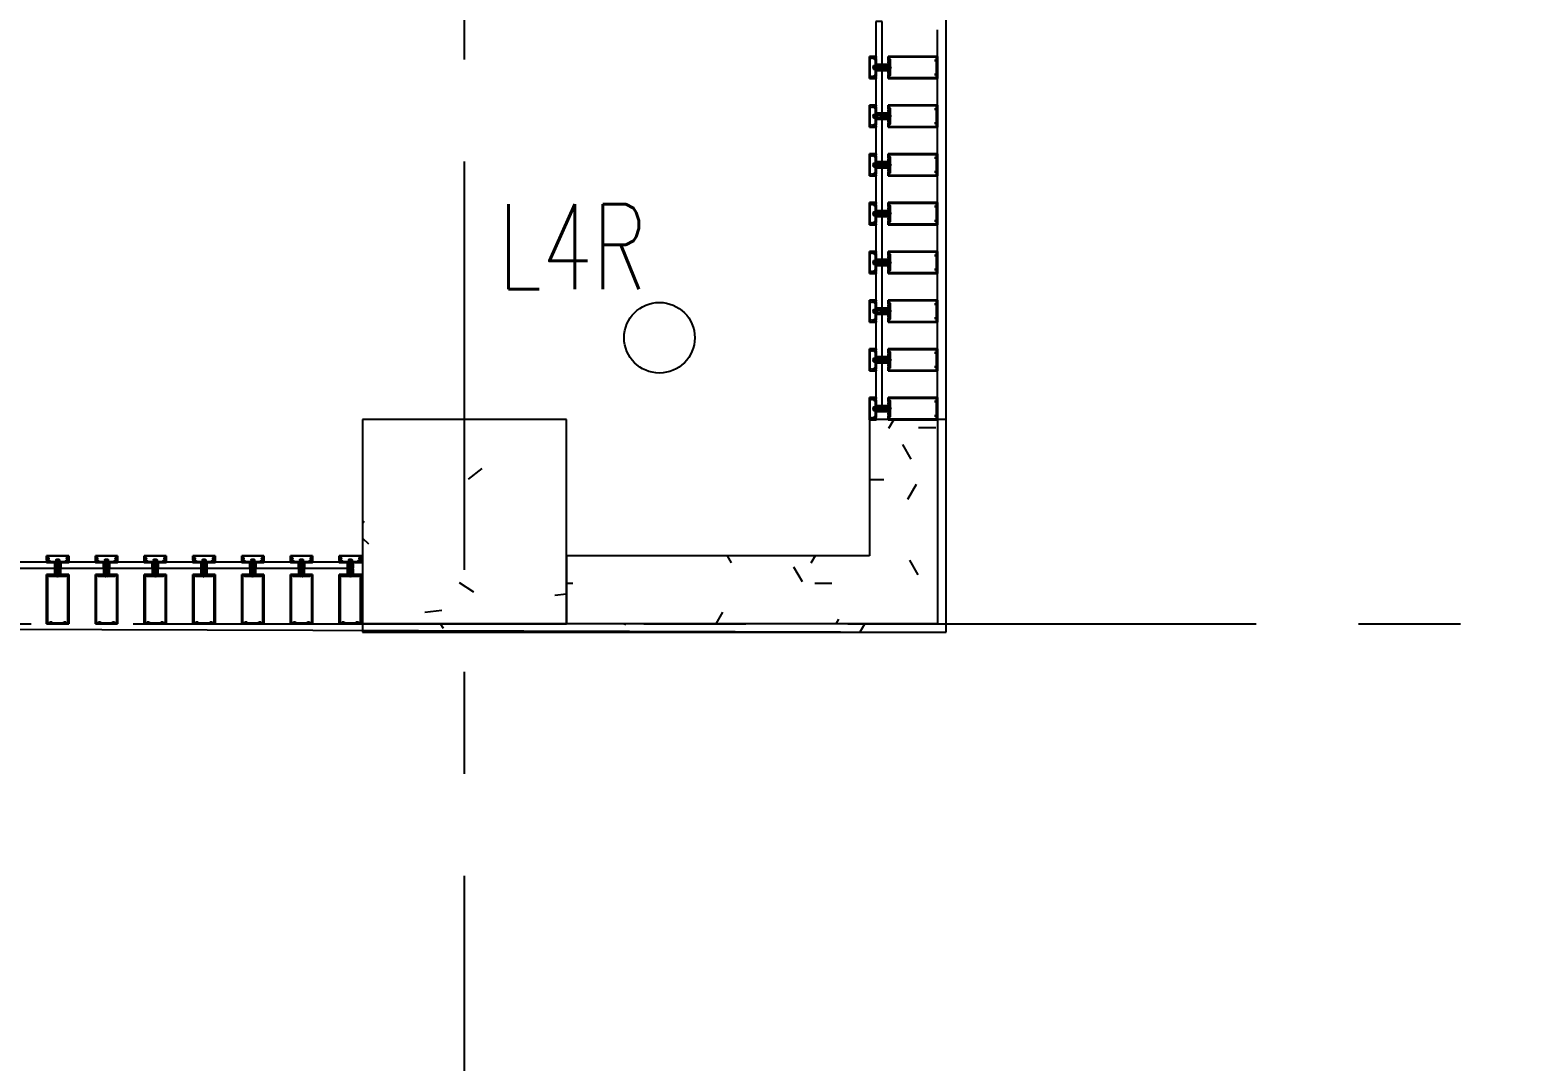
# Model space of a CAD drawing. Header units: millimetres. Extents: x -92759 to 184353, y -15225 to 86714.
# Drawn here: x -48011 to -43648, y 21455 to 24487 of the extents above; entities that cross this region are included whole.
import ezdxf

# ---------------------------------------------------------------- set-up
doc = ezdxf.new("R2010")
doc.units = ezdxf.units.MM
for name, pattern in [('HIDDEN', [0.375, 0.25, -0.125]), ('IDA - Grid Line', [2100, 1200, -300, 300, -300]), ('IDA - Hidden 2-1', [450, 300, -150])]:
    doc.linetypes.add(name, pattern=pattern)
for name, color, linetype in [('0-1', 9, 'Continuous'), ('A-_CLADMULN_E', 8, 'Continuous'), ('A-_CLADPANL_E', 8, 'Continuous'), ('A-_DETA----_ED', 8, 'Continuous'), ('A-_WALL----_E', 8, 'Continuous'), ('A-_WALL----_H', 8, 'Continuous'), ('A-_WALL----_H-1', 9, 'Continuous'), ('E-_LITG _ CKT -DB', 1, 'HIDDEN'), ('E-legend', 1, 'Continuous'), ('S-_COLN----_E', 8, 'Continuous')]:
    doc.layers.add(name, color=color, linetype=linetype)
for name, color, linetype, true_color in [('A-_DETA----_E-1', 7, 'IDA - Hidden 2-1', 0xa5a5a5), ('A-_DETA----_ED-1', 9, 'Continuous', 0x808080), ('S-_ANOTGRID_E-1', 9, 'IDA - Grid Line', 0x808080)]:
    doc.layers.add(name, color=color, linetype=linetype, true_color=true_color)
doc.styles.add('Simplex', font='simplex_.ttf', dxfattribs={"width": 0.7, "height": 450})
pattern_1 = [(0, (-11870.95, 40538.29), (609.6, 152.4), [50.292, -406.908, 50.292, -406.908, -2438.4]), (0, (-11870.95, 40538.29), (609.6, 152.4), [-914.4, 50.292, -864.108, 50.292, -406.908, -1066.8]), (0, (-11870.95, 40538.29), (609.6, 152.4), [-2286, 50.292, -254.508, 50.292, -711.708]), (120, (-11642.35, 40614.49), (-436.78227, 451.7291), [50.292, -406.908, 50.292, -406.908, -2438.4]), (120, (-11642.35, 40614.49), (-436.78227, 451.7291), [-914.4, 50.292, -864.108, 50.292, -406.908, -1066.8]), (120, (-11642.35, 40614.49), (-436.78227, 451.7291), [-2286, 50.292, -254.508, 50.292, -711.708]), (240, (-11566.15, 40919.29), (-172.81773, -604.1291), [50.292, -406.908, 50.292, -406.908, -2438.4]), (240, (-11566.15, 40919.29), (-172.81773, -604.1291), [-914.4, 50.292, -864.108, 50.292, -406.908, -1066.8]), (240, (-11566.15, 40919.29), (-172.81773, -604.1291), [-2286, 50.292, -254.508, 50.292, -711.708])]

# ---------------------------------------------------------------- blocks, each defined once
blk = doc.blocks.new('System Panel - Glazed Panel-9760398-BLK8_RHH_1ST STOREY PLAN')
at = {"layer": 'A-_CLADPANL_E'}
for p, q in [((62.9625, 18), (-62.9625, 18)), ((-62.9625, 18), (-62.9625, 0)), ((-62.9625, 0), (62.9625, 0)), ((62.9625, 0), (62.9625, 18))]:
    blk.add_line(p, q, dxfattribs=at)
blk = doc.blocks.new('Rectangular Mullion - 200L X 65D mm-6848285-BLK8_RHH_1ST STOREY PLAN')
at = {"layer": 'A-_DETA----_ED'}
for p, q in [((32.5, 163), (-32.5, 163)), ((-32.5, 163), (-32.5, 18)), ((-30, 160.5), (-25.1, 160.5)), ((-30, 20.5), (-30, 160.5)), ((-23.6, 158.9), (-23.6, 157.4)), ((-23.6, 157.4), (-17.7, 157.4)), ((-17.7, 157.4), (-17.7, 158.9)), ((-16.1, 160.5), (16.1, 160.5)), ((17.7, 158.9), (17.7, 157.4)), ((17.7, 157.4), (23.6, 157.4)), ((23.6, 157.4), (23.6, 158.9)), ((25.1, 160.5), (30, 160.5)), ((30, 160.5), (30, 20.5)), ((32.5, 18), (32.5, 163)), ((-32.5, 18), (-21, 18)), ((-24, 20.5), (-30, 20.5)), ((-24, 23.6), (-24, 20.5)), ((-4.1, 24.3), (-23.2, 24.3)), ((-20.2, 21.8), (-17.9, 21.8)), ((-17.1, 18), (-13.8, 18)), ((-13.1, 18.8), (-13.1, 21)), ((-12.3, 21.8), (-5.9, 21.8)), ((-10.5, 21.8), (-10.5, 19.9)), ((-9.7, 19.2), (-8, 19.2)), ((-8, 19.2), (-8, 2.5)), ((-8, -11.6), (-8, 0)), ((-7.7, 2.2), (-6.7, 2.2)), ((-6.7, 0.3), (-7.7, 0.3)), ((-6.4, 2), (-6.4, 0.6)), ((-5.4, 5.1), (-5.4, 20.3)), ((-3.5, 5.1), (-5.4, 5.1)), ((-5.1, 21), (-5.1, 18.8)), ((-4.3, 18), (-0.8, 18)), ((-2.6, 21.3), (-2.6, 22.8)), ((2.6, 21.3), (-2.6, 21.3)), ((-2.5, -1.3), (-1.1, 4.3)), ((-0.8, 18), (0, 18.8)), ((0, 18.8), (0.8, 18)), ((0.8, 18), (4.3, 18)), ((1.1, 4.3), (2.5, -1.3)), ((2.6, 22.8), (2.6, 21.3)), ((5.4, 5.1), (3.5, 5.1)), ((23.2, 24.3), (4.1, 24.3)), ((5.1, 18.8), (5.1, 21)), ((5.4, 20.3), (5.4, 5.1)), ((5.9, 21.8), (12.3, 21.8)), ((6.4, 0.6), (6.4, 2)), ((6.7, 2.2), (7.7, 2.2)), ((7.7, 0.3), (6.7, 0.3)), ((8, 19.2), (9.7, 19.2)), ((8, 2.5), (8, 19.2)), ((8, -11.6), (8, 0)), ((10.5, 19.9), (10.5, 21.8)), ((13.1, 21), (13.1, 18.8)), ((13.8, 18), (17.1, 18)), ((17.9, 21.8), (20.2, 21.8)), ((21, 18), (32.5, 18)), ((24, 20.5), (24, 23.6)), ((30, 20.5), (24, 20.5)), ((-32.5, -17.5), (-32.5, -22.2)), ((-32.5, -24.8), (-32.5, -37)), ((-32.5, -37), (32.5, -37)), ((-29.9, -17), (-32, -17)), ((-31.7, -23), (-30.7, -23)), ((-31.2, -25.3), (-30.5, -25.3)), ((-31.2, -35.7), (-31.2, -25.3)), ((-15.9, -35.7), (-31.2, -35.7)), ((-30.5, -23.2), (-31, -23.2)), ((-30.3, -25.5), (-27.6, -30.1)), ((-26.8, -20.8), (-29, -20.8)), ((-27.4, -23), (-24.5, -23)), ((-27.4, -26.4), (-27.4, -23)), ((-25.9, -29.1), (-27.4, -26.4)), ((-5.7, -17), (-25.9, -17)), ((-23, -19.5), (-8.3, -19.5)), ((-23, -21.5), (-23, -19.5)), ((0, -35.5), (-15.9, -35.7)), ((-8.3, -19.5), (-7.6, -20.2)), ((-6.9, -11.6), (-8, -11.6)), ((-0.4, -20.2), (-7.6, -20.2)), ((-6.9, -11.6), (-6.6, -12)), ((-6.6, -12), (-6.2, -11.6)), ((-6.2, -11.6), (-4.3, -11.6)), ((-5.3, -16.6), (-5.7, -17)), ((-5, -17), (-5.3, -16.6)), ((5, -17), (-5, -17)), ((-2.4, -0.9), (-4.9, -3.8)), ((-4.9, -3.8), (4.9, -3.8)), ((-4.9, -3.8), (-4.9, -11.6)), ((-4.3, -11.6), (-3.9, -12)), ((-3.9, -12), (-3.6, -11.6)), ((-3.6, -11.6), (-2.5, -11.6)), ((-2.5, -11.6), (-2.5, -1.1)), ((2.4, -0.9), (-2.4, -0.9)), ((-0.4, -20.2), (0, -19.8)), ((0, -19.8), (0.4, -20.2)), ((15.9, -35.7), (0, -35.5)), ((7.6, -20.2), (0.4, -20.2)), ((4.9, -3.8), (2.4, -0.9)), ((2.5, -1.3), (2.5, -11.6)), ((2.5, -11.6), (3.6, -11.6)), ((3.6, -11.6), (3.9, -12)), ((3.9, -12), (4.3, -11.6)), ((4.3, -11.6), (6.2, -11.6)), ((4.9, -3.8), (4.9, -11.6)), ((5.3, -16.6), (5, -17)), ((5.7, -17), (5.3, -16.6)), ((25.9, -17), (5.7, -17)), ((6.2, -11.6), (6.6, -12)), ((6.6, -12), (6.9, -11.6)), ((8, -11.6), (6.9, -11.6)), ((7.6, -20.2), (8.3, -19.5)), ((8.3, -19.5), (23, -19.5)), ((31.2, -35.7), (15.9, -35.7)), ((23, -19.5), (23, -21.5)), ((24.5, -23), (27.4, -23)), ((25.5, -19.5), (25.5, -19.3)), ((27.4, -26.4), (25.9, -29.1)), ((29, -20.8), (26.8, -20.8)), ((27.4, -23), (27.4, -26.4)), ((27.6, -30.1), (30.3, -25.5)), ((32, -17), (29.9, -17)), ((30.3, -19.3), (30.3, -19.5)), ((31, -23.2), (30.5, -23.2)), ((30.5, -25.3), (31.2, -25.3)), ((30.7, -23), (31.7, -23)), ((31.2, -25.3), (31.2, -35.7)), ((32.5, -22.2), (32.5, -17.5)), ((32.5, -37), (32.5, -24.8))]:
    blk.add_line(p, q, dxfattribs=at)
for centre, radius, start, end in [((-25.1, 158.9), 1.52, 0, 90), ((-16.1, 158.9), 1.52, 90, 180), ((16.1, 158.9), 1.52, 0, 90), ((25.1, 158.9), 1.52, 90, 180), ((-23.2, 23.6), 0.762, 90, 180), ((-20.2, 20.5), 1.27, 90, 180), ((-19.2, 20.3), 2.29, 180, 225.1897), ((-21, 18.4), 0.381, 270, 45.1897), ((-17.9, 20.5), 1.27, 0, 90), ((-17.1, 18.4), 0.381, 134.8103, 270), ((-18.9, 20.3), 2.29, 314.8103, 0), ((-13.8, 18.8), 0.762, 270, 0), ((-12.3, 21), 0.762, 90, 180), ((-9.7, 19.9), 0.762, 180, 270), ((-7.7, 2.5), 0.254, 180, 270), ((-7.7, 0), 0.254, 90, 180), ((-6.9, 20.3), 1.52, 360, 90), ((-6.7, 2), 0.254, 360, 90), ((-6.7, 0.6), 0.254, 270, 360), ((-5.9, 21), 0.762, 0, 90), ((-4.3, 18.8), 0.762, 180, 270), ((-4.1, 22.8), 1.52, 360, 90), ((0, 4), 3.63, 17.5064, 162.4936), ((0, 4), 1.09, 15, 165), ((4.1, 22.8), 1.52, 90, 180), ((4.3, 18.8), 0.762, 270, 0), ((5.9, 21), 0.762, 90, 180), ((6.9, 20.3), 1.52, 90, 180), ((6.7, 2), 0.254, 90, 180), ((6.7, 0.6), 0.254, 180, 270), ((7.7, 2.5), 0.254, 270, 0), ((7.7, 0), 0.254, 0, 90), ((9.7, 19.9), 0.762, 270, 0), ((12.3, 21), 0.762, 0, 90), ((13.8, 18.8), 0.762, 180, 270), ((17.9, 20.5), 1.27, 90, 180), ((18.9, 20.3), 2.29, 180, 225.1897), ((17.1, 18.4), 0.381, 270, 45.1897), ((20.2, 20.5), 1.27, 0, 90), ((21, 18.4), 0.381, 134.8103, 270), ((19.2, 20.3), 2.29, 314.8103, 0), ((23.2, 23.6), 0.762, 0, 90), ((-32, -17.5), 0.508, 90, 180), ((-31.7, -22.2), 0.762, 180, 270), ((-31, -24.8), 1.52, 90, 180), ((-30.7, -24.3), 1.27, 288.6629, 90), ((-30.5, -24.3), 1.02, 270, 90), ((-28, -19.3), 2.29, 134.8103, 180), ((-29, -19.5), 1.27, 180, 270), ((-29.9, -17.4), 0.381, 314.8103, 90), ((-26.8, -29.6), 1.02, 210, 30), ((-26.8, -19.5), 1.27, 270, 0), ((-25.9, -17.4), 0.381, 90, 225.1897), ((-27.8, -19.3), 2.29, 0, 45.1897), ((-24.5, -21.5), 1.52, 270, 0), ((24.5, -21.5), 1.52, 180, 270), ((27.8, -19.3), 2.29, 134.8103, 180), ((26.8, -19.5), 1.27, 180, 270), ((26.8, -29.6), 1.02, 150, 330), ((25.9, -17.4), 0.381, 314.8103, 90), ((29, -19.5), 1.27, 270, 0), ((29.9, -17.4), 0.381, 90, 225.1897), ((30.7, -24.3), 1.27, 90, 251.3371), ((30.5, -24.3), 1.02, 90, 270), ((28, -19.3), 2.29, 0, 45.1897), ((31, -24.8), 1.52, 360, 90), ((31.7, -22.2), 0.762, 270, 0), ((32, -17.5), 0.508, 0, 90)]:
    blk.add_arc(centre, radius, start, end, dxfattribs=at)
at = {"layer": 'A-_DETA----_ED-1'}
for p, q in [((0, 26.4), (-2.4, 24)), ((-2.4, 24), (-2.4, -0.9)), ((2.4, 24), (0, 26.4)), ((2.4, -0.9), (2.4, 24)), ((-8, -17), (-8, -11.6)), ((-6.3, -21.2), (-6.3, -20.2)), ((6.4, -21.2), (-6.3, -21.2)), ((-5.2, -24.7), (-5.2, -21.2)), ((-5.1, -24.8), (5.1, -24.8)), ((3.9, -25.6), (-3.9, -25.6)), ((-2.6, -24.7), (-2.6, -21.2)), ((-2.5, -11.6), (-2.5, -17)), ((2.5, -11.6), (2.5, -17)), ((2.6, -24.7), (2.6, -21.2)), ((5.2, -24.7), (5.2, -21.2)), ((6.4, -20.2), (6.4, -21.2)), ((8, -11.6), (8, -17))]:
    blk.add_line(p, q, dxfattribs=at)
for centre, radius, start, end in [((-3.9, -24.2), 1.38, 200.9416, 339.0732), ((0, -21.4), 4.19, 234.2873, 305.7127), ((3.9, -24.2), 1.38, 200.9416, 339.0732)]:
    blk.add_arc(centre, radius, start, end, dxfattribs=at)
blk = doc.blocks.new('Rectangular Mullion - IDA - Rectangular - 200mm - Center-9489472-BLK8_RHH_1ST STOREY PLAN')
at = {"layer": 'A-_CLADMULN_E'}
for p, q in [((-32.5, 18), (-32.5, 163)), ((-32.5, 163), (32.5, 163)), ((32.5, 163), (32.5, 18)), ((-8.6875, 18), (-32.5, 18)), ((-8.6875, -17), (-8.6875, 18)), ((32.5, 18), (8.6875, 18)), ((8.6875, 18), (8.6875, -17)), ((-32.5, -37), (-32.5, -17)), ((-32.5, -17), (-8.6875, -17)), ((32.5, -37), (-32.5, -37)), ((8.6875, -17), (32.5, -17)), ((32.5, -17), (32.5, -37))]:
    blk.add_line(p, q, dxfattribs=at)
blk = doc.blocks.new('Rectangular Mullion - IDA - Rectangular - 200mm - Center-9020775-BLK8_RHH_1ST STOREY PLAN')
at = {"layer": 'A-_CLADMULN_E'}
for p, q in [((-32.5, 18), (-32.5, 163)), ((-32.5, 163), (32.5, 163)), ((32.5, 163), (32.5, 18)), ((-8.6875, 18), (-32.5, 18)), ((-8.6875, -17), (-8.6875, 18)), ((32.5, 18), (8.6875, 18)), ((8.6875, 18), (8.6875, -17)), ((-32.5, -37), (-32.5, -17)), ((-32.5, -17), (-8.6875, -17)), ((32.5, -37), (-32.5, -37)), ((8.6875, -17), (32.5, -17)), ((32.5, -17), (32.5, -37))]:
    blk.add_line(p, q, dxfattribs=at)
blk = doc.blocks.new('System Panel - Glazed Panel-9489479-BLK8_RHH_1ST STOREY PLAN')
at = {"layer": 'A-_CLADPANL_E'}
for p, q in [((62.9625, 18), (-62.9625, 18)), ((-62.9625, 18), (-62.9625, 0)), ((-62.9625, 0), (62.9625, 0)), ((62.9625, 0), (62.9625, 18))]:
    blk.add_line(p, q, dxfattribs=at)
blk = doc.blocks.new('A$Cb2bf8f38')
at = {"layer": 'A-_WALL----_H'}
h = blk.add_hatch(dxfattribs=at)
h.set_pattern_fill('FP_3', color=256, style=0, pattern_type=2)
h.set_pattern_definition([(0, (-11870.95, 40538.3), (1219.2, 304.8), [50.292, -864.108, 50.292, -864.108, -4876.8]), (0, (-11870.95, 40538.3), (1219.2, 304.8), [-1828.8, 50.292, -1778.508, 50.292, -864.108, -2133.6]), (0, (-11870.95, 40538.3), (1219.2, 304.8), [-4572, 50.292, -559.308, 50.292, -1473.708]), (120, (-11413.75, 40690.7), (-873.5645, 903.4582), [50.292, -864.108, 50.292, -864.108, -4876.8]), (120, (-11413.75, 40690.7), (-873.5645, 903.4582), [-1828.8, 50.292, -1778.508, 50.292, -864.108, -2133.6]), (120, (-11413.75, 40690.7), (-873.5645, 903.4582), [-4572, 50.292, -559.308, 50.292, -1473.708]), (240, (-11261.35, 41300.3), (-345.6355, -1208.2582), [50.292, -864.108, 50.292, -864.108, -4876.8]), (240, (-11261.35, 41300.3), (-345.6355, -1208.2582), [-1828.8, 50.292, -1778.508, 50.292, -864.108, -2133.6]), (240, (-11261.35, 41300.3), (-345.6355, -1208.2582), [-4572, 50.292, -559.308, 50.292, -1473.708])])
h.paths.add_polyline_path([(-2666.9, -9825), (-2410, -9825), (-2410, -9800), (-4100, -9800), (-4100, -9825), (-3444.3, -9825)])
at = {"layer": 'A-_WALL----_H-1'}
h = blk.add_hatch(dxfattribs=at)
h.set_pattern_fill('FP_1', color=256, style=0, pattern_type=2)
h.set_pattern_definition(pattern_1)
h.paths.add_polyline_path([(-2410, -9800), (-2410, -9200), (-2610, -9200), (-2610, -9800)])
h = blk.add_hatch(dxfattribs=at)
h.set_pattern_fill('FP_1', color=256, style=0, pattern_type=2)
h.set_pattern_definition(pattern_1)
h.paths.add_polyline_path([(-2610, -9800), (-2610, -9600), (-3500, -9600), (-3500, -9800), (-2666.9, -9800)])
at = {"layer": 'S-_COLN----_E'}
h = blk.add_hatch(dxfattribs=at)
h.set_pattern_fill('FP_4', color=256, style=0, pattern_type=2)
h.set_pattern_definition([(50, (-11870.95, 40538.3), (1093.104, -95.634), [114.3, -1257.3]), (355, (-11871, 40538.3), (-211.457, 1146.34), [91.44, -1005.84]), (100.451, (-11779.9, 40530.3), (881.656, 1050.7), [97.14, -1068.54]), (46.184, (-11871, 40843.1), (1626.475, -252.257), [171.45, -1885.95]), (96.636, (-11735.4, 40822), (1424.416, 1484.565), [145.71, -1602.81]), (351.184, (-11871, 40843.1), (1424.43, 1484.55), [137.16, -1508.76]), (21, (-11718.55, 40766.9), (909.686, -613.591), [114.3, -1257.3]), (326, (-11718.6, 40766.9), (370.812, 1105.13), [91.44, -1005.84]), (71.451, (-11642.7, 40715.8), (1280.503, 491.528), [97.14, -1068.54]), (37.5, (-11870.95, 40538.3), (18.5313, 507.3303), [50.292, -943.356, 50.292, -970.788, -1009.65]), (37.5, (-11870.95, 40538.3), (18.5313, 507.3303), [-2014.728, 50.292, -959.358]), (7.5, (-11870.95, 40538.3), (400.918, 601.0836), [50.292, -531.876, 50.292, -920.496, -384.81]), (7.5, (-11870.95, 40538.3), (400.918, 601.0836), [-1552.956, 50.292, -334.518]), (327.5, (-12210.8, 40538.3), (813.545, -34.3737), [50.292, -330.708, 50.292, -1138.428, -1577.34]), (327.5, (-12210.8, 40538.3), (813.545, -34.3737), [-1569.72, 50.292, -1527.048]), (317.5, (-12363.2, 40538.3), (888.775, 152.56), [50.292, -445.008, 50.292, -739.14, -1120.14]), (317.5, (-12363.2, 40538.3), (888.775, 152.56), [-1284.732, 50.292, -1069.848])])
h.paths.add_polyline_path([(-3500, -9800), (-3500, -9200), (-4100, -9200), (-4100, -9800)])
blk.add_lwpolyline([(-2385, -9825), (-2385, -5100), (7400, -5125), (7400, 46800), (-18575, 46800), (-18575, 38037.5), (-30600, 38100), (-30625, 26375), (-28100, 26375), (-28100, -2400), (-10500, -2425), (-10500, -9800), (-2385, -9825)], close=True)
at = {"layer": 'A-_DETA----_E-1'}
for p, q in [((-2410, -8132.3), (-2410, -8054)), ((-2410, -8275.6), (-2410, -8197.3)), ((-2410, -8418.9), (-2410, -8340.6)), ((-2410, -8562.2), (-2410, -8483.9)), ((-2410, -8705.5), (-2410, -8627.2)), ((-2410, -8848.8), (-2410, -8770.5)), ((-2410, -8992.1), (-2410, -8914)), ((-2410, -9135.4), (-2410, -9057.1))]:
    blk.add_line(p, q, dxfattribs=at)
at = {"layer": 'A-_WALL----_E'}
for p, q in [((-2385, -9200), (-2610, -9200)), ((-2610, -9200), (-2610, -9600)), ((-2410, -9200), (-2410, -9800)), ((-2385, -9825), (-2385, -9200)), ((-2610, -9600), (-3500, -9600)), ((-3500, -9600), (-3500, -9800)), ((-4100, -9800), (-4100, -9825)), ((-3500, -9800), (-4100, -9800)), ((-2410, -9800), (-3500, -9800)), ((-4100, -9825), (-2385, -9825))]:
    blk.add_line(p, q, dxfattribs=at)
at = {"layer": 'S-_ANOTGRID_E-1'}
for p, q in [((-3800, -20141.4), (-3800, 53272.8)), ((-38373.1, -9800), (13584.7, -9800))]:
    blk.add_line(p, q, dxfattribs=at)
at = {"layer": 'S-_COLN----_E'}
for p, q in [((-3500, -9200), (-4100, -9200)), ((-4100, -9200), (-4100, -9800)), ((-3500, -9600), (-3500, -9200)), ((-3500, -9800), (-3500, -9600)), ((-4100, -9800), (-3500, -9800))]:
    blk.add_line(p, q, dxfattribs=at)
at = {"layer": 'A-_CLADMULN_E', "extrusion": (0, 0, -1)}
for name, p, rotation in [('Rectangular Mullion - 200L X 65D mm-6848285-BLK8_RHH_1ST STOREY PLAN', (2573, -8164.8), 90.00000000000044), ('Rectangular Mullion - IDA - Rectangular - 200mm - Center-9489472-BLK8_RHH_1ST STOREY PLAN', (2573, -8164.8), 90.00000000000044), ('Rectangular Mullion - 200L X 65D mm-6848285-BLK8_RHH_1ST STOREY PLAN', (2573, -8308.1), 90.00000000000044), ('Rectangular Mullion - IDA - Rectangular - 200mm - Center-9489472-BLK8_RHH_1ST STOREY PLAN', (2573, -8308.1), 90.00000000000044), ('Rectangular Mullion - 200L X 65D mm-6848285-BLK8_RHH_1ST STOREY PLAN', (2573, -8451.4), 90.00000000000044), ('Rectangular Mullion - IDA - Rectangular - 200mm - Center-9489472-BLK8_RHH_1ST STOREY PLAN', (2573, -8451.4), 90.00000000000044), ('Rectangular Mullion - 200L X 65D mm-6848285-BLK8_RHH_1ST STOREY PLAN', (2573, -8594.7), 90.00000000000044), ('Rectangular Mullion - IDA - Rectangular - 200mm - Center-9489472-BLK8_RHH_1ST STOREY PLAN', (2573, -8594.7), 90.00000000000044), ('Rectangular Mullion - 200L X 65D mm-6848285-BLK8_RHH_1ST STOREY PLAN', (2573, -8738), 90.00000000000044), ('Rectangular Mullion - IDA - Rectangular - 200mm - Center-9489472-BLK8_RHH_1ST STOREY PLAN', (2573, -8738), 90.00000000000044), ('Rectangular Mullion - 200L X 65D mm-6848285-BLK8_RHH_1ST STOREY PLAN', (2573, -8881.3), 90.00000000000044), ('Rectangular Mullion - IDA - Rectangular - 200mm - Center-9489472-BLK8_RHH_1ST STOREY PLAN', (2573, -8881.3), 90.00000000000044), ('Rectangular Mullion - 200L X 65D mm-6848285-BLK8_RHH_1ST STOREY PLAN', (2573, -9024.6), 90.00000000000044), ('Rectangular Mullion - IDA - Rectangular - 200mm - Center-9489472-BLK8_RHH_1ST STOREY PLAN', (2573, -9024.6), 90.00000000000044), ('Rectangular Mullion - 200L X 65D mm-6848285-BLK8_RHH_1ST STOREY PLAN', (2573, -9167.9), 90.00000000000044), ('Rectangular Mullion - IDA - Rectangular - 200mm - Center-9489472-BLK8_RHH_1ST STOREY PLAN', (2573, -9167.9), 90.00000000000044), ('Rectangular Mullion - 200L X 65D mm-6848285-BLK8_RHH_1ST STOREY PLAN', (4995.3, -9637), 180), ('Rectangular Mullion - IDA - Rectangular - 200mm - Center-9020775-BLK8_RHH_1ST STOREY PLAN', (4995.3, -9637), 180), ('Rectangular Mullion - 200L X 65D mm-6848285-BLK8_RHH_1ST STOREY PLAN', (4852, -9637), 180), ('Rectangular Mullion - IDA - Rectangular - 200mm - Center-9020775-BLK8_RHH_1ST STOREY PLAN', (4852, -9637), 180), ('Rectangular Mullion - 200L X 65D mm-6848285-BLK8_RHH_1ST STOREY PLAN', (4708.7, -9637), 180), ('Rectangular Mullion - IDA - Rectangular - 200mm - Center-9020775-BLK8_RHH_1ST STOREY PLAN', (4708.7, -9637), 180), ('Rectangular Mullion - 200L X 65D mm-6848285-BLK8_RHH_1ST STOREY PLAN', (4565.4, -9637), 180), ('Rectangular Mullion - IDA - Rectangular - 200mm - Center-9020775-BLK8_RHH_1ST STOREY PLAN', (4565.4, -9637), 180), ('Rectangular Mullion - 200L X 65D mm-6848285-BLK8_RHH_1ST STOREY PLAN', (4422.1, -9637), 180), ('Rectangular Mullion - IDA - Rectangular - 200mm - Center-9020775-BLK8_RHH_1ST STOREY PLAN', (4422.1, -9637), 180), ('Rectangular Mullion - 200L X 65D mm-6848285-BLK8_RHH_1ST STOREY PLAN', (4278.8, -9637), 180), ('Rectangular Mullion - IDA - Rectangular - 200mm - Center-9489472-BLK8_RHH_1ST STOREY PLAN', (4278.8, -9637), 180), ('Rectangular Mullion - 200L X 65D mm-6848285-BLK8_RHH_1ST STOREY PLAN', (4135.5, -9637), 180), ('Rectangular Mullion - IDA - Rectangular - 200mm - Center-9489472-BLK8_RHH_1ST STOREY PLAN', (4135.5, -9637), 180)]:
    blk.add_blockref(name, p, dxfattribs=dict(at, rotation=rotation))
at = {"layer": 'A-_CLADPANL_E', "rotation": 89.99999999999957}
for p in [(-2573, -8093.1), (-2573, -8236.4), (-2573, -8379.7), (-2573, -8523), (-2573, -8666.3), (-2573, -8809.6), (-2573, -8952.9), (-2573, -9096.2)]:
    blk.add_blockref('System Panel - Glazed Panel-9489479-BLK8_RHH_1ST STOREY PLAN', p, dxfattribs=at)
at = {"layer": 'A-_CLADPANL_E'}
for name, p in [('System Panel - Glazed Panel-9760398-BLK8_RHH_1ST STOREY PLAN', (-5066.9, -9637)), ('System Panel - Glazed Panel-9760398-BLK8_RHH_1ST STOREY PLAN', (-4923.6, -9637)), ('System Panel - Glazed Panel-9760398-BLK8_RHH_1ST STOREY PLAN', (-4780.3, -9637)), ('System Panel - Glazed Panel-9760398-BLK8_RHH_1ST STOREY PLAN', (-4637, -9637)), ('System Panel - Glazed Panel-9760398-BLK8_RHH_1ST STOREY PLAN', (-4493.7, -9637)), ('System Panel - Glazed Panel-9760398-BLK8_RHH_1ST STOREY PLAN', (-4350.4, -9637)), ('System Panel - Glazed Panel-9489479-BLK8_RHH_1ST STOREY PLAN', (-4207.1, -9637))]:
    blk.add_blockref(name, p, dxfattribs=at)
blk = doc.blocks.new('A$C020d881d')
at = {"layer": 'E-legend', "lineweight": 25}
blk.add_circle((818.7, 172), 103.8, dxfattribs=at)
at = {"layer": 'E-legend', "lineweight": 25, "style": 'Simplex', "width": 0.7}
blk.add_text('L4R', height=250, dxfattribs=at).set_placement((345.2, 314.3))
blk = doc.blocks.new('EL_B8_L1_R4')
at = {"layer": 'E-_LITG _ CKT -DB', "ltscale": 0.5}
blk.add_blockref('A$C020d881d', (6747.1, -49689.8), dxfattribs=at)

msp = doc.modelspace()

# ---------------------------------------------------------------- block references
at = {"layer": '0-1'}
msp.add_blockref('A$Cb2bf8f38', (-42933, 32541.2), dxfattribs=at)

# ---------------------------------------------------------------- next in the draw order: block references
at = {"color": 0}
msp.add_blockref('EL_B8_L1_R4', (-53725.9, 73099.6), dxfattribs=at)

doc.saveas('drawing.dxf')
